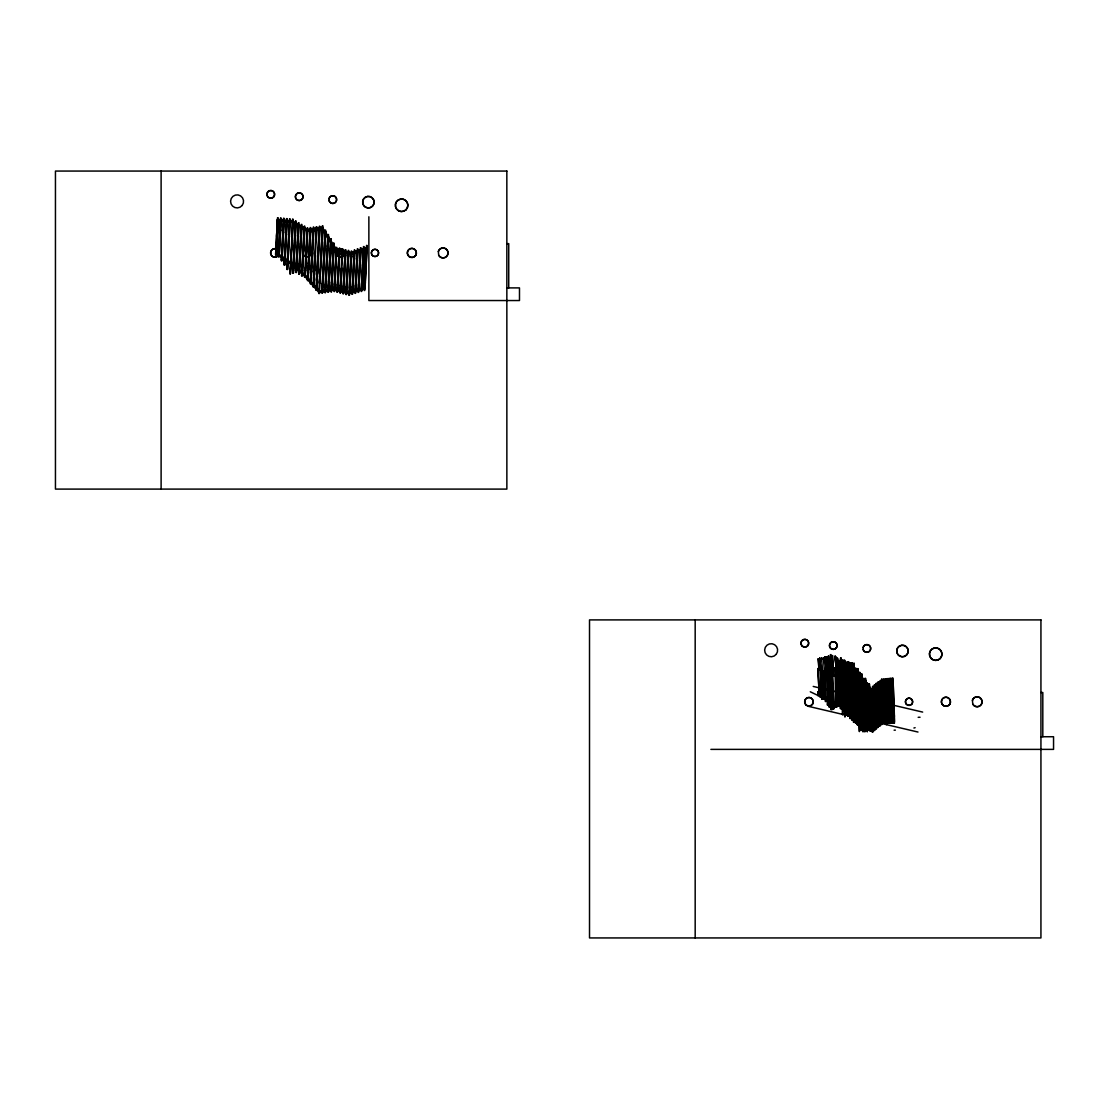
<?xml version="1.0" encoding="UTF-8"?>
<svg xmlns="http://www.w3.org/2000/svg" width="1109" height="1109" viewBox="0 0 1109 1109"><rect width="100%" height="100%" fill="white"/><g stroke="black" fill="none" stroke-linecap="round" stroke-linejoin="round"><path stroke-width="1.5" d="M319.226 228.898L319.295 226.278M319.822 228.939L319.891 226.305M281.395 258.73L281.381 260.851L282.961 232.003M281.45 259.506L283.433 220.095M327.834 237.201L327.904 234.484M328.43 237.229L328.444 235.912L325.561 291.14M328.514 234.512L328.042 246.323M330.593 241.956L330.704 238.795M331.189 241.984L331.231 240.279L328.624 290.406M331.3 238.823L328.846 286.496M302.272 274.755L302.244 276.044L302.549 270.346M302.313 274.699L304.725 227.997M316.134 230.118L316.259 226.707M316.744 230.145L316.855 226.735M817.915 695.537L817.943 691.753L817.915 695.537L818.581 693.097M333.352 246.711L333.421 244.604L331.009 290.461L331.078 289.657M333.49 243.093L333.13 252.547M333.948 246.739L334.086 243.121M313.057 231.324L313.223 227.123M313.653 231.351L313.819 227.151M284.32 260.601L284.167 265.176L285.872 234.068M284.237 263.748L286.427 220.441M298.792 272.121L298.723 274.27L298.917 270.79M298.792 272.953L301.204 226.25M336.277 247.39L336.582 255.708L336.873 247.418M339.007 254.723L339.257 248.139M339.604 254.751L339.853 248.166M341.988 255.347L342.237 248.887M342.584 255.375L342.833 248.915M344.968 255.971L345.204 249.636M345.564 255.999L345.814 249.664M347.949 256.609L348.184 250.384M348.545 256.636L348.78 250.412M351.165 251.133L351.525 257.26L351.761 251.175M292.942 269.529L292.79 273.174L293.4 262.029M293.538 269.57L293.386 273.202L294.01 262.057M309.979 232.53L310.187 227.525M310.575 232.557L310.7 229.203L308.08 279.648M310.783 227.553L310.243 240.556M277.084 228.634L277.444 219.43L293.026 221.135L290.35 273.84L292.429 221.107L307.65 229.702L305.238 276.404M277.527 217.724L275.794 252.214M277.68 228.662L278.123 217.752M280.009 230.658L280.522 218.002M280.605 230.686L281.118 218.029M333.726 252.589L334.017 245.505M282.92 232.682L283.53 218.279M283.516 232.71L284.126 218.307M292.873 270.735L295.354 222.812M293.469 270.776L295.951 222.854M300.705 238.463L301.301 224.406M301.898 224.434L301.038 244.035M303.658 239.558L304.226 226.153M304.254 239.586L304.823 226.181M307.151 227.9L307.221 240.681L307.748 227.941M309.647 240.528L310.049 231.337M330.288 249.428L330.662 240.722M353.84 259.27L354.242 249.969M354.45 259.312L354.838 249.996M285.831 234.706L286.524 218.57M286.441 234.748L287.12 218.598M288.756 236.744L289.532 218.847M289.352 236.772L290.128 218.889M292.526 219.138L292.263 238.795L293.123 219.18M294.786 236.286L295.451 220.899M295.382 236.314L296.048 220.927M297.739 237.368L298.376 222.646M298.349 237.409L298.973 222.687M312.669 240.403L313.126 230.118M313.279 240.431L313.722 230.145M327.446 246.295L327.89 235.967M338.91 257.136L339.077 253.504M339.506 257.163L339.673 253.545M315.705 240.279L316.204 228.884M316.301 240.32L316.8 228.925M318.727 240.168L319.295 227.664M319.323 240.196L319.891 227.692L316.62 289.366M324.59 243.176L325.117 230.173M325.2 243.204L325.713 230.201M356.765 261.322L357.32 248.818M357.361 261.35L357.916 248.846M294.592 240.514L294.842 235.15M295.188 240.542L295.451 235.177M297.517 242.261L297.808 236.259M298.113 242.289L298.404 236.286M341.835 258.577L342.057 254.169M342.445 258.605L342.653 254.197M359.676 263.36L360.383 247.667M360.273 263.401L360.993 247.709M362.588 265.411L363.461 246.545M363.184 265.439L363.946 248.929L361.797 289.962L362.269 283.447M364.071 246.572L361.7 291.487M300.442 244.008L300.761 237.368M301.357 237.395L299.874 264.871M336.595 253.254L337.524 250.329L339.229 249.151A4.062 4.034 -90 0 1 343.887 250.634L344.552 252.381L335.417 250.079L321.665 228.537L306.819 230.991L292.027 222.327L278.622 220.83L276.931 252.935L290.96 262.583L305.502 275.24L319.337 290.96L334.1 288.714L348.891 292.443L363.045 288.021L365.069 249.691L351.123 254.03L346.188 252.797M344.774 260.033L345.038 254.82M345.37 260.06L345.634 254.848M365.499 267.449L366.538 245.422M366.095 267.491L367.134 245.449M303.727 238.477L302.23 265.883M304.323 238.504L302.84 265.91M306.292 247.57L307.276 239.613L305.793 266.936L306.888 247.515M347.713 261.488L348.018 255.486M348.309 261.516L348.614 255.514M309.148 250.371L309.702 239.572M309.744 250.398L310.298 239.599M331.549 283.045L333.185 251.729M332.145 283.072L333.781 251.757M334.488 284.417L336.027 254.779L335.084 284.458M337.469 285.179L338.384 267.019M338.065 285.207L338.98 267.047M340.435 285.928L341.35 268.087M341.946 268.128L340.518 293.067M343.416 286.677L344.303 269.168M344.012 286.704L344.899 269.196M347.242 270.651L347.741 260.948M346.396 287.425L347.269 270.236M347.838 270.679L348.337 260.975M346.992 287.453L347.866 270.263M349.377 288.174L350.998 256.137M349.973 288.201L351.595 256.179M352.44 287.217L353.896 258.272M353.036 287.245L354.506 258.3M355.504 286.261L356.807 260.379M356.1 286.288L357.417 260.407M358.567 285.304L359.718 262.473M360.328 262.5L358.637 292.443M361.631 284.348L362.629 264.566M364.695 283.391L365.554 266.645M365.305 283.419L366.15 266.673M276.543 236.383L276.723 232.987M277.444 219.43L275.642 253.587L290.198 263.582L304.615 276.141L318.865 292.568M278.04 219.457L276.238 253.614L276.46 251.078M280.438 219.762L278.65 255.278M281.034 219.79L279.246 255.306M284.029 220.137L281.977 260.878L283.557 232.031M287.037 220.469L284.763 265.203L286.482 234.096M289.435 220.774L286.954 269.501L288.797 236.134M290.031 220.802L287.564 269.529L289.394 236.162M298.279 224.531L295.826 272.523L296.366 262.972M298.875 224.559L296.422 272.564L296.962 262.999M301.8 226.278L299.319 274.311L299.527 270.818M304.129 227.955L301.634 276.016L301.953 270.319M304.628 276.377L307.054 229.674L322.262 227.151L336.207 248.97L334.045 290.003L319.461 292.596M310.104 229.161L307.484 279.607M310.756 274.838L310.243 283.821M313.14 228.662L310.326 282.85M312.017 253.074L312.724 239.544M311.352 274.866L310.839 283.862M313.736 228.69L310.922 282.878M313.32 239.586L311.851 267.019M316.19 228.163L313.085 287.065M314.235 277.361L313.681 287.092M316.786 228.191L313.764 286.122M319.226 227.65L315.926 290.295M317.119 279.856L316.536 290.322M321.915 291.833L325.062 231.518L325.062 232.446M322.705 278.886L323.939 255.306M322.511 291.875L325.658 231.545L325.672 232.474M323.315 278.913L325.242 242.552M327.848 235.884L324.965 291.113M325.658 280.272L326.808 257.967M326.254 280.3L327.016 265.467M330.634 240.251L328.014 290.378M329.304 267.851L329.678 260.643M328.597 281.658L329.318 267.629M329.193 281.686L329.914 267.657M334.017 244.645L331.605 290.489L331.674 289.685M334.641 290.031L336.803 248.998M337.025 290.752L339.174 249.719M337.621 290.78L339.77 249.761M339.992 291.501L342.154 250.468M342.75 250.509L340.602 291.528L341.087 285.027M342.972 292.249L345.135 251.23M344.275 269.473L344.816 259.451M343.568 292.277L345.731 251.258M344.885 269.515L345.412 259.478M345.953 292.998L348.101 251.979M346.549 293.026L348.711 252.006M348.933 293.746L351.082 252.727L366.414 247.945L364.251 288.964L348.933 293.746L334.045 290.003M349.529 293.788L351.678 252.755M351.997 292.79L354.145 251.771M352.593 292.831L354.741 251.798M355.06 291.833L357.209 250.814M355.656 291.875L357.819 250.842M358.124 290.877L360.286 249.858M360.882 249.885L358.72 290.918L359.205 284.403M361.187 289.92L363.35 248.901M364.861 289.005L367.01 247.972M304.975 269.847L304.545 277.347M305.585 269.875L305.141 277.389M307.872 272.343L307.387 280.591M308.468 272.37L307.997 280.619M311.255 266.992L312.017 252.824M312.627 252.866L311.56 272.121M314.097 270.471L314.887 255.5M314.693 270.499L315.497 255.527M316.924 273.978L318.768 239.475M319.364 239.502L317.313 277.292M317.534 274.006L318.352 258.397M322.372 283.322L321.818 293.109M323.939 255.569L324.632 242.511M322.456 293.136L322.969 283.349M325.339 284.32L324.854 292.707M326.808 258.175L327.488 245.602M325.935 284.348L325.45 292.734M327.405 258.203L328.084 245.63M329.678 260.767L330.33 248.666M330.274 260.795L330.926 248.707M338.37 267.144L338.952 256.359M338.966 267.172L339.548 256.387M277.735 227.886L276.169 255.056M280.05 229.937L278.484 256.872M280.646 229.965L279.08 256.9M289.754 273.812L292.305 238.213L290.35 273.84M293.372 262.736L294.62 240.071M293.968 262.778L295.23 240.098M296.325 263.79L297.545 241.956M296.921 263.817L298.141 241.984M299.278 264.843L300.456 243.828M308.413 263.526L309.148 250.163M309.023 263.568L309.758 250.19M308.066 269.501L308.454 262.667M308.676 269.529L309.064 262.694M328.306 285.318L327.89 292.305M328.902 285.346L328.486 292.332M298.862 271.899L299.319 263.914M299.472 271.927L299.929 263.942M310.95 272.093L311.296 266.132M301.898 271.317L302.286 264.857M302.507 271.345L302.882 264.899M313.833 274.672L314.138 269.598M314.429 274.713L314.734 269.626M331.272 286.316L330.926 291.917M331.882 286.344L331.522 291.944M316.966 273.05L316.467 280.813M304.933 270.818L305.848 265.841L305.529 270.846M307.817 273.313L308.136 268.364M308.413 273.341L308.732 268.406M310.7 275.808L311.019 270.929M311.296 275.85L311.615 270.956M313.584 278.317L313.902 273.493M314.194 278.345L314.499 273.521M316.522 279.828L316.786 276.058M317.077 280.854L317.382 276.086M319.406 282.324L319.808 276.515M319.35 283.322L321.236 260.865M319.96 283.349L320.404 276.543M322.317 284.361L322.761 277.915M322.927 284.403L323.357 277.943M325.284 285.415L325.699 279.302M325.88 285.443L326.296 279.343M328.25 286.469L328.638 280.702M331.217 287.522L331.591 282.102M331.813 287.55L332.187 282.13M333.961 291.528L334.53 283.488M334.558 291.57L335.126 283.53M336.942 292.291L337.51 284.251M337.538 292.319L338.106 284.278M339.909 293.039L340.477 284.999M342.889 293.788L343.457 285.748M343.485 293.816L344.053 285.775M345.869 294.537L346.438 286.496M346.465 294.564L347.034 286.524M348.836 295.285L350.014 287.273L349.446 295.313M351.913 294.329L352.482 286.288M352.51 294.356L353.078 286.316M354.977 293.372L355.545 285.332M355.573 293.4L356.141 285.36M358.041 292.416L358.609 284.375M361.104 291.459L361.673 283.419M364.168 290.503L364.736 282.462M364.764 290.53L365.346 282.49M275.559 255.028L275.864 251.05M329.013 198.747L329.096 200.743A3.868 3.84 -90 0 0 335.084 202.684A3.868 3.84 -90 0 0 334.849 196.348A3.854 3.854 0 0 0 329.013 198.747A3.868 3.84 -90 0 1 334.849 196.348A3.854 3.854 0 0 1 335.098 202.67A3.854 3.854 0 0 1 329.096 200.743M863.079 647.601L863.149 649.583A3.868 3.84 -90 0 0 869.151 651.538A3.868 3.84 -90 0 0 868.915 645.202A3.868 3.84 -90 0 0 863.093 647.601A3.854 3.854 0 0 1 868.915 645.216A3.854 3.854 0 0 1 869.151 651.524A3.854 3.854 0 0 1 863.149 649.583M438.346 251.48L438.707 255.25A4.963 4.921 -90 0 0 446.442 256.567A4.963 4.921 -90 0 0 445.693 248.707A4.935 4.935 0 0 0 438.346 251.48A4.963 4.921 -90 0 1 445.693 248.707A4.935 4.935 0 0 1 446.442 256.539A4.935 4.935 0 0 1 438.707 255.25M972.413 700.333L972.773 704.09A4.963 4.921 -90 0 0 980.495 705.407A4.963 4.921 -90 0 0 979.746 697.561A4.935 4.935 0 0 0 972.413 700.333A4.963 4.921 -90 0 1 979.746 697.561A4.935 4.935 0 0 1 980.495 705.379A4.935 4.935 0 0 1 972.773 704.09M820.535 696.147L819.801 696.674L819.898 694.886L821.09 694.886M819.801 696.66L819.898 694.886M820.41 696.646L820.494 694.872M819.939 696.161L821.131 696.133M913.899 728.017L915.119 727.698M861.028 725.73L860.889 717.246L861.028 725.73L861.582 724.385M862.885 727.116L862.76 718.618L862.885 727.116L863.44 725.771M817.901 658.774L819.107 669.947L818.497 658.732M857.811 716.345L857.34 724.801L855.483 668.339L856.231 670.668M821.519 696.507L822.351 699.169L822.116 670.737L822.337 699.072M832.097 655.585L833.663 675.658L832.693 655.571M831.057 656.57L831.861 699.1M836.006 684.447L835.687 656.805L836.768 706.724L836.602 702.912M822.074 658.996L821.422 657.679L822.781 672.29M823.932 659.009L823.28 657.679L824.639 672.29M842.535 661.602L843.284 664.374L842.48 660.035L844.961 716.83M840.761 661.089L841.786 671.583L840.58 657.942L842.466 714.75M847.969 663.043L850.395 718.493L847.928 661.768M850.506 664.346L850.007 665.76M836.533 676.92L836.241 668.838L836.533 676.92L835.521 676.837L835.119 667.673L836.117 676.823L836.089 675.769M817.846 668.477L819.177 693.264L817.874 668.852M820.521 696.189L820.355 669.614L821.131 696.161M836.269 669.905L835.091 656.833M855.483 668.339L856.675 681.619M824.001 697.644L823.363 696.494L823.613 699.197L823.973 670.751L824.195 699.072M856.134 669.586L855.621 670.682M821.007 671.139L819.717 658.025L821.007 671.139L820.979 670.016M825.969 700.417L825.401 701.609L825.72 671.264L825.983 701.373M821.547 671.874L822.753 671.846M823.405 671.888L824.611 671.846M836.477 671.347L835.839 670.252M825.151 672.401L826.357 672.359M826.371 672.83L824.971 656.722L826.371 672.83L826.344 671.721M827.023 699.432L827.577 698.102L827.966 705.005L827.633 672.789L827.952 704.672M828.77 699.724L829.324 698.365L829.782 707.32L829.393 673.205L830.391 707.292L829.768 706.89M831.736 709.053L831.32 673.565L832.36 709.552L831.154 709.594L830.669 699.224L831.154 709.594M827.064 673.912L828.271 673.884M833.4 708.845L832.415 674.133L834.01 708.831L832.804 708.873L832.388 701.068L832.804 708.845L832.776 707.764L833.968 707.875M836.616 673.939L835.132 656.057L836.616 673.939L836.449 670.224M828.298 674.369L826.829 656.778L828.298 674.369L828.257 673.26M828.825 674.327L830.031 674.286M830.752 674.674L831.944 674.646M830.059 674.799L828.52 655.724L830.059 674.799L830.017 673.704M830.71 673.579L831.972 675.173L830.391 654.601M835.16 707.279L835.465 675.09L836.366 707.251L835.16 707.279L834.841 701.9L834.509 706.793L834.841 701.9M835.493 675.797L834.855 675.104M834.883 676.143L836.089 676.116M817.929 691.947L819.135 691.905M836.436 694.983L837.156 699.862M821.561 697.769L821.506 696.397L822.143 697.644M821.506 696.397L822.31 697.949M823.557 697.866L824.763 697.838M854.817 698.753L855.968 715.43M825.346 700.209L826.552 700.181M832.388 701.068L832.429 702.385L832.984 701.04M857.243 717.357L856.467 693.749M827.938 703.868L827.369 705.033L826.981 698.115M834.412 704.908L835.604 704.867M840.345 704.991L840.996 706.364M829.13 705.795L830.336 705.754M829.754 706.197L829.185 707.334L828.728 698.379M836.727 706.322L837.378 706.71L837.115 698.878M831.098 707.972L832.304 707.93M871.535 706.835L871.799 695.676L872.187 725.411M846.638 712.976L845.945 707.265M851.726 719.838L852.197 713.018L851.726 719.838L849.854 663.099M844.309 660.396L846.084 714.307L846.555 707.251M846.139 662.406L847.914 716.303L848.371 709.247M860.889 717.246L861.527 718.452L861.028 703.577M918.169 717.315L920.04 717.246M851.67 662.766L853.625 722.361L854.082 713.739M853.514 663.459L855.469 723.054L855.926 714.432M860.986 724.496L861.624 725.702M862.844 725.882L863.481 727.088M867.349 692.792L866.891 683.005L868.444 730.387L868.929 722.375M894.104 730.179L895.365 730.138M870.274 724.232L868.777 683.893L870.343 731.275L870.828 723.248M506.841 243.647L508.74 243.647L508.74 287.896M506.841 287.896L519.483 287.896L519.483 300.539L368.867 300.539L368.867 216.782M1040.907 692.501L1042.807 692.501L1042.807 736.736M1040.907 736.736L1053.55 736.736L1053.55 749.379L710.883 749.379M813.216 686.429L922.66 712.089M808.544 706.378L917.989 732.037M336.207 248.97L351.082 252.727M810.291 691.78L828.118 700.333M832.374 702.385L845.931 708.887M821.547 697.672L821.755 699.183L821.714 697.963M854.249 665.4L853.556 664.721L853.639 665.414M852.405 664.707L852.266 662.738M851.795 664.721L852.308 664.014L854.235 722.347M834.509 706.793L835.729 706.086L835.548 704.215M858.061 671.028L857.922 668.588L859.392 731.607L857.312 668.602L857.465 671.042M850.617 665.747L849.854 662.974L850.492 677.252L850.575 664.513M848.08 664.43L848.524 661.629L849.161 675.908L848.052 663.196M861.887 676.518L861.721 673.662L863.038 731.94L861.125 673.676L861.277 676.545M860.016 675.131L859.863 672.276L861.18 730.554L859.253 672.29L859.42 675.159M322.927 225.876L322.345 240.071L322.331 225.848M322.899 227.719L319.378 293.566M322.303 227.692L318.782 293.538M865.685 681.633L865.519 678.334L867.28 731.898L864.909 678.361L865.422 689.341M863.869 681.702L863.703 678.403L864.868 731.968L863.093 678.417L863.273 681.716M846.902 665.747L846.125 662.212L846.306 665.774M845.086 663.75L844.296 660.202L844.919 674.175M844.351 661.671L844.49 663.778M869.567 687.608L869.387 683.865L870.939 731.247M868.832 685.404L869.248 693.679M867.668 686.734L867.488 682.992L869.054 730.374M841.398 662.267L841.19 657.914L843.062 714.667M884.081 680.649L883.721 685.376L883.416 679.068L884.871 723.248L884.012 679.041L885.412 716.483M878.841 688.384L878.536 681.938L879.991 726.118L879.894 718.424M878.245 688.398L877.94 681.952L879.395 726.145L879.285 718.452M877.067 689.812L876.748 683.241L878.203 727.435L878.106 719.741M876.47 689.84L876.152 683.269L877.607 727.449L877.51 719.755M875.348 691.462L875.029 684.766L876.484 728.946L876.373 721.252M874.738 691.475L874.419 684.78L875.874 728.973L875.777 721.266M873.532 693.167L873.213 686.346L874.668 730.54L874.557 722.832M872.935 693.194L872.617 686.36L874.072 730.554L873.961 722.86M835.119 667.673L835.243 670.266M839.665 665.178L839.444 660.354L841.038 708.693L838.848 660.382L839.056 665.192M837.766 662.849L837.545 658.025L839.139 706.364L836.948 658.053L837.531 671.084M832.415 674.133L833.663 675.658M830.988 654.587L831.972 675.173M869.525 686.374L869.844 693.652M867.626 685.501L867.959 692.778M867.03 685.528L867.931 710.439M886.243 688.301L885.828 678.75L887.297 723.151L887.2 715.457M885.647 688.315L885.232 678.777L886.701 723.165L886.59 715.471M873.504 691.961L873.642 695.648M872.894 691.988L873.046 695.662M865.644 680.413L866.032 689.313M865.048 680.427L865.782 700.666M863.828 680.469L864.202 689.382M863.232 680.482L863.606 689.396M840.026 673.385L839.028 664L839.43 673.413M838.127 671.056L837.129 661.671L837.877 680.981M888.17 691.323L887.644 678.569L889.113 723.165L889.016 715.457M887.574 691.337L887.048 678.583L888.517 723.179L888.42 715.485M861.845 675.284L862.275 685.833M861.236 675.312L861.679 685.861M860.584 674.3L861 684.17M859.974 673.898L860.418 684.447M859.378 673.925L859.808 684.475M858.74 673.939L859.17 683.809M846.874 664.527L847.345 676.157M846.264 664.554L846.749 676.171M845.044 662.53L845.515 674.147M842.646 663.182L843.686 673.676L843.076 660.021L844.947 716.774M841.357 661.061L842.216 684.281M890.097 694.345L889.473 678.389L890.943 723.165L890.846 715.471M858.019 669.781L858.518 681.98M857.423 669.808L857.922 681.993M855.594 669.448L856.079 681.633M848.648 663.182L850.256 709.705M892.995 678.07L893.84 700.403M892.385 678.084L893.244 700.417M891.913 697.381L891.179 678.223L892.648 723.179L891.899 696.535M891.317 697.395L890.569 678.237L892.052 723.207L891.955 715.499M875.306 690.283L875.472 694.747M874.71 690.297L874.876 694.775M877.039 688.661L877.219 693.915M876.429 688.689L876.623 693.943M878.813 687.261L879.021 693.291M878.217 687.289L878.425 693.319M893.826 699.599L894.409 716.442M893.23 699.613L893.812 716.456M891.289 696.563L891.983 716.456M890.083 693.472L890.874 716.428M888.143 690.394L889.058 716.414M887.547 690.408L888.461 716.428M886.216 687.303L887.228 716.4M885.62 687.317L886.632 716.428M883.693 684.295L884.816 716.511M882.417 684.295L883.54 716.511M881.821 684.322L882.944 716.525M880.546 685.736L881.669 717.939M879.936 685.75L881.128 724.704L880.269 680.496L881.724 724.69L881.627 716.982L881.087 723.179M879.007 692.778L879.34 702.496M879.326 702.094L879.936 719.381M878.411 692.792L878.73 702.51M878.73 702.108L879.326 719.394M877.538 703.078L878.148 720.684M876.928 703.092L877.552 720.698M875.791 704.27L876.415 722.209M875.195 704.298L875.819 722.222M874.599 723.789L873.629 694.899M874.003 723.803L873.033 694.913M872.145 706.807L872.852 732.134L870.801 687.968L872.256 732.162L872.145 724.454M870.87 724.205L869.83 692.848M868.971 723.331L867.931 691.974M867.917 710.079L868.444 730.387M866.614 707.528L867.099 721.599M866.614 707.736L867.183 728.641L866.462 720.642M866.018 707.542L866.489 721.612M864.798 707.584L865.283 721.654M864.202 707.611L864.673 721.682M862.899 704.964L863.398 719.838L862.303 704.977M863.412 723.525L863.454 724.759M862.816 723.539L862.857 724.773M861.554 722.139L861.596 723.373M860.432 703.591L860.931 718.48M860.944 722.153L860.986 723.387M839.998 672.442L840.372 683.283M839.402 672.456L839.763 683.31M838.099 670.113L838.473 680.954M893.078 680.607L894.436 721.668M892.482 680.621L893.826 721.682M875.458 694.095L875.791 704.478M874.862 694.123L875.195 704.492M862.65 697.478L862.899 705.033M862.04 697.506L862.289 705.047M860.778 696.105L861.028 703.647M860.182 696.119L860.432 703.661M858.907 694.082L859.683 717.703M858.297 694.109L858.56 702.025M857.063 693.721L857.326 701.637M856.093 668.311L857.95 724.787M854.11 663.445L856.079 723.04M853.528 714.75L852.904 676.684L852.973 698.226M851.074 676.559L852.183 711.021M850.464 663.071L852.336 719.824M850.464 676.587L851.643 714.251M848.537 661.74L848.579 663.016M848.537 675.256L849.646 709.718M847.318 675.395L847.858 691.614M846.735 662.378L848.51 716.289M846.721 675.423L847.248 691.628M845.502 673.399L846.028 689.604M844.919 660.382L846.694 714.293M844.906 673.426L845.432 689.632M843.658 672.844L844.115 686.388M835.756 656.653L836.602 684.433M836.713 687.871L837.323 706.308M831.265 699.211L831.306 700.583M830.669 699.224L830.71 700.611M829.324 698.365L829.38 699.696M827.577 698.102L827.619 699.405M825.678 696.743L825.72 698.018M818.47 694.262L818.511 695.523M866.004 688.578L866.392 700.652M864.188 688.647L864.576 700.708M863.592 688.661L863.966 700.722M862.261 685.154L862.663 697.7M861.665 685.168L862.053 697.727M860.404 683.768L860.792 696.313M859.794 683.796L860.196 696.341M858.505 681.328L858.921 694.373M857.909 681.356L858.311 694.386M847.844 691.364L848.316 706.322M847.234 691.378L847.72 706.336M846.015 689.368L846.5 704.312M845.418 689.382L845.89 704.34M844.531 700.236L844.101 686.124L843.935 700.264M842.646 698.143L842.202 684.017L842.05 698.157M840.359 683.061L840.761 696.355M839.749 683.075L840.151 696.383M838.459 680.732L839.028 699.931M837.863 680.746L838.265 694.054M835.923 676.837L836.477 696.092M819.08 668.81L819.107 669.947M817.943 691.753L817.971 693.111M840.719 695.482L840.927 702.26M840.123 695.509L840.317 702.274M838.834 693.153L839.139 706.35L838.39 698.809M838.224 693.18L838.418 699.945M833.039 674.632L833.067 675.672M844.67 705.269L844.504 699.363L844.074 705.282M842.771 703.161L842.618 697.27L842.175 703.175M848.288 705.421L848.413 710.439M847.678 705.449L847.817 710.453M846.458 703.425L846.597 708.443M845.862 703.439L846.084 714.307M852.239 714.224L852.142 710.093L851.601 713.032M850.312 712.893L850.215 708.762L849.716 712.921M840.885 701.124L840.442 708.693L840.275 701.138M847.775 709.275L847.914 716.303M855.33 714.459L855.469 723.054M853.486 713.752L853.625 722.361M850.395 718.493L850.27 711.687L849.799 718.507M859.641 716.705L859.184 725.161L859.045 716.733M857.202 716.372L857.34 724.801M870.232 723.262L870.343 731.275M868.333 722.389L868.402 728.849M865.242 720.684L864.757 728.71L864.632 720.711M894.367 715.499L894.478 723.193M893.771 715.513L893.882 723.207M892.551 715.485L892.606 721.654M872.755 724.44L872.811 730.609M886.618 701.248L886.618 724.676M695.177 619.903L695.177 937.937M366.372 247.376L366.372 248.582M161.11 171.063L161.11 489.097M344.552 253.642A4.02 4.02 0 0 1 337.995 255.999A4.02 4.02 0 0 1 339.229 249.151A4.02 4.02 0 0 1 344.552 253.642A4.034 4.006 -90 0 1 336.609 253.254M844.739 703.536A4.034 4.034 0 0 1 839.347 705.393M838.473 704.811A4.034 4.034 0 0 1 838.085 699.127M838.861 698.434A4.034 4.034 0 0 1 841.883 697.811A4.048 4.02 -90 0 1 844.143 704.437A4.048 4.02 -90 0 1 837.323 703.078A4.048 4.02 -90 0 1 841.897 697.797M842.882 698.157A4.034 4.034 0 0 1 844.462 699.516M878.286 703.48A4.034 4.006 -90 0 1 872.076 704.853A4.034 4.006 -90 0 1 872.381 698.462A4.034 4.006 -90 0 1 878.425 700.417M321.79 239.419L321.236 261.017L321.79 239.419M279.163 252.921L277.915 255.957A4.311 4.27 -90 0 1 270.915 254.557A4.311 4.27 -90 0 1 274.88 248.61L277.915 249.899A4.27 4.228 -90 0 1 279.163 252.921A4.284 4.284 0 0 1 272.745 256.636A4.284 4.284 0 0 1 272.745 249.22A4.284 4.284 0 0 1 279.163 252.921M852.266 662.683L852.308 677.308L852.266 662.683M854.11 663.39L854.152 678.001L854.11 663.39M854.734 677.377L854.817 698.92L854.734 677.377M856.661 680.981L856.481 694.026L856.661 680.981M882.459 685.376L881.558 679.082L883.014 723.276L882.154 679.068L882.459 685.376M842.743 701.997L842.286 709.303L842.743 701.997M844.628 704.104L844.171 711.41L844.628 704.104M506.868 171.063L55.45 171.063L55.45 489.097L506.868 489.097L506.841 171.063M1040.935 619.903L589.517 619.903L589.517 937.937L1040.935 937.937L1040.935 619.903M889.473 693.485L888.864 678.403L890.347 723.193L889.473 693.485M406.033 209.74A6.307 6.252 -90 0 0 403.246 199.204A6.307 6.252 -90 0 0 395.58 206.912A6.307 6.252 -90 0 0 406.033 209.74M398.478 210.71A6.28 6.28 0 0 0 407.89 205.29A6.28 6.28 0 0 0 398.478 199.856A6.28 6.28 0 0 0 398.478 210.71M365.485 207.147A5.753 5.753 0 0 0 374.121 202.157A5.753 5.753 0 0 0 365.485 197.166A5.753 5.753 0 0 0 365.485 207.147M372.43 206.246A5.781 5.739 -90 0 0 369.865 196.57A5.781 5.739 -90 0 0 362.823 203.64A5.781 5.739 -90 0 0 372.43 206.246M310.076 255.583A4.048 4.02 -90 0 0 307.831 248.957A4.048 4.02 -90 0 0 303.256 254.238A4.048 4.02 -90 0 0 310.076 255.583M415.57 255.555A4.561 4.533 -90 0 0 412.271 248.374A4.561 4.533 -90 0 0 407.765 254.848A4.561 4.533 -90 0 0 415.57 255.555M377.504 255.486A3.618 3.59 -90 0 0 375.909 249.428A3.618 3.59 -90 0 0 371.501 253.85A3.618 3.59 -90 0 0 377.504 255.486M409.249 256.636A4.547 4.547 0 0 0 416.388 253.337A4.547 4.547 0 0 0 409.956 248.804A4.547 4.547 0 0 0 409.249 256.636M372.43 255.472A3.604 3.604 0 0 0 378.446 253.85A3.604 3.604 0 0 0 374.038 249.442A3.604 3.604 0 0 0 372.43 255.472M302.036 199.329A3.868 3.84 -90 0 0 300.082 192.938A3.868 3.84 -90 0 0 295.562 197.832A3.868 3.84 -90 0 0 302.036 199.329M273.563 197A3.868 3.84 -90 0 0 271.622 190.596A3.868 3.84 -90 0 0 267.103 195.503A3.868 3.84 -90 0 0 273.563 197M242.164 205.456A6.543 6.502 -90 0 0 238.019 194.921A6.543 6.502 -90 0 0 231.032 203.806A6.543 6.502 -90 0 0 242.164 205.456M268.142 197.194A3.854 3.854 0 0 0 274.505 195.226A3.854 3.854 0 0 0 269.626 190.693A3.854 3.854 0 0 0 268.142 197.194M296.616 199.523A3.854 3.854 0 0 0 302.979 197.554A3.854 3.854 0 0 0 298.099 193.021A3.854 3.854 0 0 0 296.616 199.523M872.062 704.839A4.02 4.02 0 0 0 878.605 702.482A4.02 4.02 0 0 0 873.296 697.991A4.02 4.02 0 0 0 872.062 704.839M805.924 704.797A4.284 4.284 0 0 0 813.091 702.884A4.284 4.284 0 0 0 807.837 697.63A4.284 4.284 0 0 0 805.924 704.797M812.647 703.924A4.297 4.27 -90 0 0 808.946 697.464A4.297 4.27 -90 0 0 805.245 703.924A4.297 4.27 -90 0 0 812.647 703.924M949.637 704.395A4.561 4.533 -90 0 0 946.337 697.228A4.561 4.533 -90 0 0 941.818 703.688A4.561 4.533 -90 0 0 949.637 704.395M940.099 658.594A6.307 6.252 -90 0 0 937.313 648.044A6.307 6.252 -90 0 0 929.647 655.752A6.307 6.252 -90 0 0 940.099 658.594M931.241 658.566A6.28 6.28 0 0 0 941.749 655.752A6.28 6.28 0 0 0 934.055 648.072A6.28 6.28 0 0 0 931.241 658.566M943.315 705.49A4.547 4.547 0 0 0 950.455 702.177A4.547 4.547 0 0 0 944.022 697.644A4.547 4.547 0 0 0 943.315 705.49M911.57 704.34A3.618 3.59 -90 0 0 909.976 698.282A3.618 3.59 -90 0 0 905.568 702.704A3.618 3.59 -90 0 0 911.57 704.34M906.483 704.312A3.604 3.604 0 0 0 912.513 702.704A3.604 3.604 0 0 0 908.105 698.296A3.604 3.604 0 0 0 906.483 704.312M906.483 655.1A5.781 5.739 -90 0 0 903.932 645.424A5.781 5.739 -90 0 0 896.89 652.494A5.781 5.739 -90 0 0 906.483 655.1M899.551 655.987A5.753 5.753 0 0 0 908.188 650.997A5.753 5.753 0 0 0 899.551 646.02A5.753 5.753 0 0 0 899.551 655.987M836.103 648.169A3.868 3.84 -90 0 0 834.148 641.778A3.868 3.84 -90 0 0 829.629 646.686A3.868 3.84 -90 0 0 836.103 648.169M807.629 645.84A3.868 3.84 -90 0 0 805.675 639.449A3.868 3.84 -90 0 0 801.155 644.343A3.868 3.84 -90 0 0 807.629 645.84M776.231 654.296A6.543 6.502 -90 0 0 772.086 643.761A6.543 6.502 -90 0 0 765.099 652.647A6.543 6.502 -90 0 0 776.231 654.296M830.683 648.363A3.854 3.854 0 0 0 837.045 646.395A3.854 3.854 0 0 0 832.152 641.875A3.854 3.854 0 0 0 830.683 648.363M802.209 646.034A3.854 3.854 0 0 0 808.572 644.066A3.854 3.854 0 0 0 803.692 639.533A3.854 3.854 0 0 0 802.209 646.034"/></g></svg>
